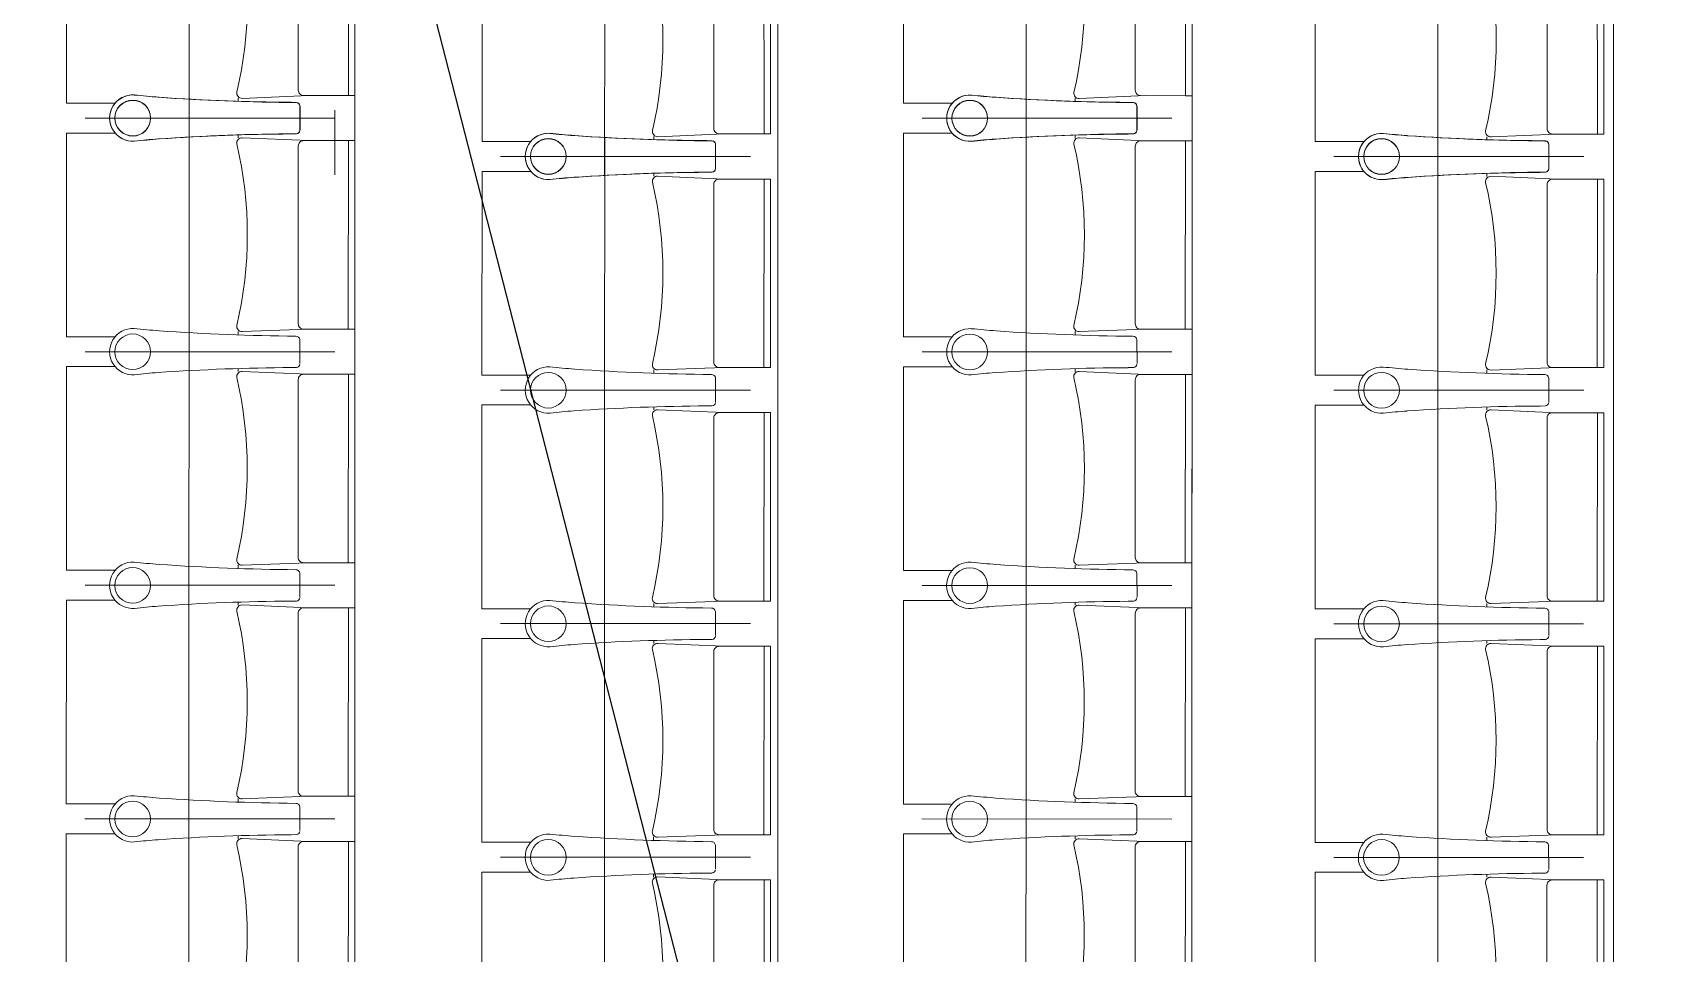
# Model space of a CAD drawing. Header units: millimetres. Extents: x 586 to 1010, y 369 to 668.
# Drawn here: x 686.791 to 690.722, y 502.778 to 504.979 of the extents above; entities that cross this region are included whole.
import ezdxf

# ---------------------------------------------------------------- set-up
doc = ezdxf.new("R2010")
doc.units = ezdxf.units.MM
doc.linetypes.add('CENTER', pattern=[2, 1.25, -0.25, 0.25, -0.25])
doc.linetypes.add('DASHED', pattern=[0.75, 0.5, -0.25])
doc.layers.add('plan line', color=7, linetype='Continuous', lineweight=15)

msp = doc.modelspace()

# ---------------------------------------------------------------- linework, layer by layer
at = {"color": 254, "lineweight": 25}
msp.add_lwpolyline([(667.5806, 481.7471), (668.167, 489.4834), (668.4058, 494.7244), (668.3305, 497.8135), (668.2282, 502.1102), (668.5684, 506.1571), (669.836, 509.6707), (671.1579, 511.3246), (672.4949, 512.3671), (674.3246, 513.3191), (676.3209, 513.9582), (678.3464, 514.2476), (680.2639, 514.1506), (680.2639, 514.1506), (681.9621, 513.6438), (683.4335, 512.7577), (684.6969, 511.536), (685.771, 510.0225), (687.4257, 506.2952), (688.547, 501.9261), (689.8337, 492.1815), (690.1759, 488.4115)], dxfattribs=at)
for points in [[(671.7124, 620.7085), (706.7355, 621.773), (754.2598, 613.8303), (814.6609, 600.1481), (855.7567, 598.0104), (895.0671, 567.0647), (920.0096, 542.0176), (952.0084, 521.2476), (977.2234, 504.6526), (979.6352, 479.2339), (986.3437, 463.8549), (988.7975, 462.3853)], [(654.944, 595.4717), (670.2671, 587.3174), (714.302, 595.1648), (787.0891, 595.1648), (819.3936, 580.9441), (821.0297, 562.8505), (813.4907, 552.7881), (808.7339, 539.6711), (796.4072, 534.7059), (791.0222, 527.249), (791.0222, 507.547), (797.3007, 476.5274), (814.9752, 463.8897), (836.1481, 474.6816), (874.0221, 478.5878), (885.7286, 462.7333), (863.0042, 436.0794), (845.7887, 420.6845), (845.1044, 408.6747)], [(639.2065, 583.4381), (644.7272, 575.638), (657.7961, 553.4401), (668.4043, 543.9291), (682.5178, 548.7307), (692.9838, 555.4778), (711.9339, 556.5828), (734.3456, 532.1334), (750.593, 477.7475), (754.1369, 444.164), (776.4657, 425.4473), (782.6172, 412.2355)]]:
    msp.add_spline(points, degree=3, dxfattribs=at)
at = {"layer": 'plan line'}
for p, q in [((687.5616, 499.2473), (687.563, 510.3034)), ((689.5651, 499.2595), (689.5666, 510.2906)), ((688.5752, 510.2581), (688.5738, 499.2924)), ((690.574, 499.2921), (690.5754, 510.2578)), ((686.8716, 504.8112), (686.8717, 505.2985)), ((688.8752, 504.8109), (688.8753, 505.2982)), ((687.8664, 504.7194), (687.8665, 505.2067)), ((689.8608, 504.7192), (689.8609, 505.2065)), ((687.2827, 504.8229), (687.2827, 504.8156)), ((689.2862, 504.8227), (689.2862, 504.8154)), ((686.9882, 504.8112), (686.8716, 504.8112)), ((687.4227, 504.813), (687.4098, 504.8133)), ((687.4308, 504.7473), (687.4306, 504.8045)), ((687.4308, 504.8034), (687.4306, 504.7462)), ((687.5141, 504.7943), (687.5141, 504.6397)), ((688.9918, 504.8109), (688.8752, 504.8109)), ((689.4262, 504.8128), (689.4134, 504.813)), ((689.4344, 504.7471), (689.4341, 504.8042)), ((689.4344, 504.8031), (689.4341, 504.746)), ((686.9882, 504.7397), (686.8716, 504.7397)), ((686.8716, 504.7397), (686.8716, 504.2524)), ((687.2826, 504.7278), (687.2826, 504.7351)), ((687.4227, 504.7377), (687.4098, 504.7374)), ((687.983, 504.7194), (687.8664, 504.7194)), ((688.2774, 504.7312), (688.2774, 504.7239)), ((688.4175, 504.7213), (688.4046, 504.7216)), ((688.4256, 504.6556), (688.4253, 504.7127)), ((688.4256, 504.7117), (688.4253, 504.6545)), ((688.8752, 504.7394), (688.8751, 504.2521)), ((688.9918, 504.7394), (688.8752, 504.7394)), ((689.2862, 504.7276), (689.2862, 504.7349)), ((689.4262, 504.7374), (689.4134, 504.7372)), ((689.9774, 504.7192), (689.8608, 504.7192)), ((690.2719, 504.7309), (690.2719, 504.7236)), ((690.4119, 504.721), (690.399, 504.7213)), ((690.42, 504.6553), (690.4198, 504.7125)), ((690.42, 504.7114), (690.4198, 504.6542)), ((687.8664, 504.648), (687.8663, 504.1606)), ((687.983, 504.6479), (687.8664, 504.648)), ((688.2774, 504.6361), (688.2774, 504.6434)), ((688.4175, 504.6459), (688.4046, 504.6457)), ((689.9774, 504.6477), (689.8608, 504.6477)), ((689.8608, 504.6477), (689.8608, 504.1604)), ((690.2718, 504.6358), (690.2718, 504.6431)), ((690.4119, 504.6457), (690.399, 504.6454)), ((686.8716, 504.2524), (686.9882, 504.2524)), ((687.2826, 504.2567), (687.2826, 504.2652)), ((687.4307, 504.1885), (687.4305, 504.2457)), ((687.4307, 504.1885), (687.4305, 504.2457)), ((688.8751, 504.2521), (688.9917, 504.2521)), ((689.2861, 504.2565), (689.2861, 504.2649)), ((689.4343, 504.1883), (689.434, 504.2454)), ((689.4343, 504.1883), (689.434, 504.2454)), ((686.8716, 504.1809), (686.8715, 503.6936)), ((686.9882, 504.1809), (686.8716, 504.1809)), ((687.2826, 504.169), (687.2826, 504.1763)), ((687.4226, 504.1789), (687.4098, 504.1786)), ((687.4226, 504.1789), (687.4098, 504.1786)), ((687.8663, 504.1606), (687.9829, 504.1606)), ((688.2774, 504.165), (688.2774, 504.1734)), ((688.4255, 504.0968), (688.4253, 504.1539)), ((688.4255, 504.0968), (688.4253, 504.1539)), ((688.9917, 504.1806), (688.8751, 504.1806)), ((688.8751, 504.1806), (688.8751, 503.6933)), ((689.2861, 504.1688), (689.2861, 504.1761)), ((689.4262, 504.1786), (689.4133, 504.1784)), ((689.4262, 504.1786), (689.4133, 504.1784)), ((689.8608, 504.1604), (689.9774, 504.1604)), ((690.2718, 504.1647), (690.2718, 504.1732)), ((690.4199, 504.0965), (690.4197, 504.1537)), ((690.4199, 504.0965), (690.4197, 504.1537)), ((687.9829, 504.0891), (687.8663, 504.0892)), ((687.8663, 504.0892), (687.8663, 503.6018)), ((688.2774, 504.0773), (688.2774, 504.0846)), ((688.4174, 504.0871), (688.4045, 504.0869)), ((688.4174, 504.0871), (688.4045, 504.0869)), ((689.8608, 504.0889), (689.8607, 503.6016)), ((689.9774, 504.0889), (689.8608, 504.0889)), ((690.2718, 504.077), (690.2718, 504.0843)), ((690.4118, 504.0869), (690.399, 504.0866)), ((690.4118, 504.0869), (690.399, 504.0866)), ((686.8715, 503.6936), (686.9881, 503.6936)), ((687.2825, 503.6979), (687.2825, 503.7064)), ((687.4307, 503.6297), (687.4304, 503.6869)), ((687.4307, 503.6297), (687.4304, 503.6869)), ((688.8751, 503.6933), (688.9917, 503.6933)), ((689.2861, 503.6977), (689.2861, 503.7061)), ((689.4342, 503.6295), (689.434, 503.6866)), ((689.4342, 503.6295), (689.434, 503.6866)), ((686.8715, 503.6221), (686.8714, 503.1348)), ((686.9881, 503.6221), (686.8715, 503.6221)), ((687.2825, 503.6102), (687.2825, 503.6175)), ((687.4225, 503.6201), (687.4097, 503.6198)), ((687.4225, 503.6201), (687.4097, 503.6198)), ((688.2773, 503.6062), (688.2773, 503.6146)), ((688.9916, 503.6218), (688.875, 503.6218)), ((688.875, 503.6218), (688.875, 503.1345)), ((689.2861, 503.61), (689.2861, 503.6173)), ((689.4261, 503.6198), (689.4132, 503.6196)), ((689.4261, 503.6198), (689.4132, 503.6196)), ((690.2717, 503.6059), (690.2717, 503.6144)), ((687.8663, 503.6018), (687.9829, 503.6018)), ((688.4254, 503.538), (688.4252, 503.5951)), ((688.4254, 503.538), (688.4252, 503.5951)), ((689.8607, 503.6016), (689.9773, 503.6016)), ((690.4199, 503.5377), (690.4196, 503.5949)), ((690.4199, 503.5377), (690.4196, 503.5949)), ((687.8663, 503.5304), (687.8662, 503.043)), ((687.9829, 503.5303), (687.8663, 503.5304)), ((688.2773, 503.5185), (688.2773, 503.5258)), ((688.4173, 503.5283), (688.4045, 503.5281)), ((688.4173, 503.5283), (688.4045, 503.5281)), ((689.8607, 503.5301), (689.8606, 503.0428)), ((689.9773, 503.5301), (689.8607, 503.5301)), ((690.2717, 503.5182), (690.2717, 503.5255)), ((690.4117, 503.5281), (690.3989, 503.5278)), ((690.4117, 503.5281), (690.3989, 503.5278)), ((686.8714, 503.1348), (686.988, 503.1348)), ((687.2824, 503.1391), (687.2824, 503.1476)), ((688.875, 503.1345), (688.9916, 503.1345)), ((689.286, 503.1389), (689.286, 503.1473)), ((687.4306, 503.0709), (687.4303, 503.1281)), ((687.4306, 503.0709), (687.4303, 503.1281)), ((689.4341, 503.0707), (689.4339, 503.1278)), ((689.4341, 503.0707), (689.4339, 503.1278)), ((686.8714, 503.0633), (686.8713, 502.576)), ((686.988, 503.0633), (686.8714, 503.0633)), ((687.2824, 503.0514), (687.2824, 503.0587)), ((687.4225, 503.0613), (687.4096, 503.061)), ((687.4225, 503.0613), (687.4096, 503.061)), ((688.2772, 503.0474), (688.2772, 503.0558)), ((688.875, 503.063), (688.8749, 502.5757)), ((688.9916, 503.063), (688.875, 503.063)), ((689.286, 503.0512), (689.286, 503.0585)), ((689.426, 503.061), (689.4132, 503.0608)), ((689.426, 503.061), (689.4132, 503.0608)), ((690.2716, 503.0471), (690.2716, 503.0556)), ((687.8662, 503.043), (687.9828, 503.043)), ((688.4254, 502.9792), (688.4251, 503.0363)), ((688.4254, 502.9792), (688.4251, 503.0363)), ((689.8606, 503.0428), (689.9772, 503.0428)), ((690.4198, 502.9789), (690.4195, 503.0361)), ((690.4198, 502.9789), (690.4195, 503.0361)), ((687.8662, 502.9716), (687.8661, 502.4842)), ((687.9828, 502.9715), (687.8662, 502.9716)), ((688.2772, 502.9597), (688.2772, 502.967)), ((688.4172, 502.9695), (688.4044, 502.9693)), ((688.4172, 502.9695), (688.4044, 502.9693)), ((689.9772, 502.9713), (689.8606, 502.9713)), ((689.8606, 502.9713), (689.8606, 502.484)), ((690.2716, 502.9594), (690.2716, 502.9667)), ((690.4117, 502.9693), (690.3988, 502.969)), ((690.4117, 502.9693), (690.3988, 502.969))]:
    msp.add_line(p, q, dxfattribs=at)
at = {"layer": 'plan line', "linetype": 'DASHED', "ltscale": 3}
for p, q in [((687.1652, 504.73), (687.1652, 505.3795)), ((689.1687, 504.7297), (689.1688, 505.3792)), ((688.1599, 504.6382), (688.16, 505.2878)), ((690.1544, 504.6379), (690.1544, 505.2875)), ((687.1652, 504.8208), (687.1651, 504.1713)), ((689.1687, 504.8206), (689.1686, 504.171)), ((688.16, 504.7291), (688.1599, 504.0796)), ((690.1544, 504.7288), (690.1543, 504.0793)), ((687.1651, 504.262), (687.165, 503.6125)), ((689.1687, 504.2618), (689.1686, 503.6122)), ((688.1599, 504.1703), (688.1598, 503.5208)), ((690.1543, 504.17), (690.1542, 503.5205)), ((687.165, 503.7032), (687.1649, 503.0537)), ((689.1686, 503.703), (689.1685, 503.0534)), ((688.1598, 503.6115), (688.1597, 502.962)), ((690.1542, 503.6112), (690.1541, 502.9617)), ((687.1649, 503.1444), (687.1649, 502.4949)), ((689.1685, 503.1442), (689.1684, 502.4946)), ((688.1597, 503.0527), (688.1596, 502.4032)), ((690.1542, 503.0524), (690.1541, 502.4029))]:
    msp.add_line(p, q, dxfattribs=at)
at = {"layer": 'plan line', "linetype": 'CENTER', "ltscale": 3}
for p, q in [((687.5141, 504.7754), (686.9162, 504.7754)), ((687.5141, 504.7754), (686.9162, 504.7754)), ((689.5177, 504.7751), (688.9198, 504.7752)), ((689.5177, 504.7751), (688.9198, 504.7752)), ((688.5089, 504.6836), (687.911, 504.6837)), ((688.5089, 504.6836), (687.911, 504.6837)), ((690.5033, 504.6833), (689.9054, 504.6834)), ((690.5033, 504.6833), (689.9054, 504.6834)), ((687.5141, 504.2166), (686.9161, 504.2166)), ((687.5141, 504.2166), (686.9161, 504.2166)), ((689.5176, 504.2163), (688.9197, 504.2164)), ((689.5176, 504.2163), (688.9197, 504.2164)), ((688.5088, 504.1248), (687.9109, 504.1249)), ((688.5088, 504.1248), (687.9109, 504.1249)), ((690.5033, 504.1245), (689.9053, 504.1246)), ((690.5033, 504.1245), (689.9053, 504.1246)), ((687.514, 503.6578), (686.9161, 503.6578)), ((687.514, 503.6578), (686.9161, 503.6578)), ((689.5176, 503.6575), (688.9196, 503.6576)), ((689.5176, 503.6575), (688.9196, 503.6576)), ((688.5088, 503.566), (687.9108, 503.5661)), ((688.5088, 503.566), (687.9108, 503.5661)), ((690.5032, 503.5657), (689.9053, 503.5658)), ((690.5032, 503.5657), (689.9053, 503.5658)), ((687.5139, 503.099), (686.916, 503.099)), ((687.5139, 503.099), (686.916, 503.099)), ((689.5175, 503.0987), (688.9195, 503.0988)), ((689.5175, 503.0987), (688.9195, 503.0988)), ((688.5087, 503.0072), (687.9108, 503.0073)), ((688.5087, 503.0072), (687.9108, 503.0073)), ((690.5031, 503.0069), (689.9052, 503.007)), ((690.5031, 503.0069), (689.9052, 503.007))]:
    msp.add_line(p, q, dxfattribs=at)
at = {"layer": 'plan line'}
for points in [[(687.4508, 505.2802), (687.2925, 505.286, 0.474715), (687.2796, 505.2713, -0.115865), (687.2795, 504.8372, 0.474715), (687.2925, 504.8225), (687.4507, 504.8294)], [(687.5464, 505.2801), (687.4393, 505.2802, 0.414214), (687.4266, 505.2675), (687.4266, 504.8421, 0.414214), (687.4393, 504.8294), (687.5471, 504.8293), (687.5464, 505.2801)], [(689.4543, 505.2799), (689.2961, 505.2858, 0.474715), (689.2831, 505.271, -0.115865), (689.2831, 504.837, 0.474715), (689.296, 504.8222), (689.4543, 504.8291)], [(689.5499, 505.2799), (689.4429, 505.2799, 0.414214), (689.4302, 505.2672), (689.4301, 504.8418, 0.414214), (689.4428, 504.8291), (689.5506, 504.829), (689.5499, 505.2799)], [(688.4456, 505.1884), (688.2873, 505.1943, 0.474715), (688.2744, 505.1796, -0.115865), (688.2743, 504.7455, 0.474715), (688.2873, 504.7308), (688.4455, 504.7376)], [(688.5411, 505.1884), (688.4341, 505.1884, 0.414214), (688.4214, 505.1757), (688.4214, 504.7503, 0.414214), (688.4341, 504.7376), (688.5418, 504.7376), (688.5411, 505.1884)], [(690.44, 505.1882), (690.2817, 505.194, 0.474715), (690.2688, 505.1793, -0.115865), (690.2687, 504.7452, 0.474715), (690.2817, 504.7305), (690.4399, 504.7373)], [(690.5356, 505.1881), (690.4285, 505.1882, 0.414214), (690.4158, 505.1755), (690.4158, 504.75, 0.414214), (690.4285, 504.7373), (690.5363, 504.7373), (690.5356, 505.1881)], [(687.4506, 504.2706), (687.2924, 504.2647, -0.474715), (687.2795, 504.2795, 0.115865), (687.2795, 504.7135, -0.474715), (687.2925, 504.7283), (687.4507, 504.7214)], [(687.5462, 504.2706), (687.4392, 504.2706, -0.414214), (687.4265, 504.2833), (687.4266, 504.7087, -0.414214), (687.4393, 504.7214), (687.547, 504.7214), (687.5462, 504.2706)], [(689.4542, 504.2703), (689.296, 504.2645, -0.474715), (689.283, 504.2792, 0.115865), (689.2831, 504.7133, -0.474715), (689.296, 504.728), (689.4543, 504.7211)], [(689.5498, 504.2703), (689.4428, 504.2703, -0.414214), (689.4301, 504.283), (689.4301, 504.7084, -0.414214), (689.4428, 504.7211), (689.5506, 504.7211), (689.5498, 504.2703)], [(688.4454, 504.1788), (688.2872, 504.173, -0.474715), (688.2742, 504.1877, 0.115865), (688.2743, 504.6218, -0.474715), (688.2872, 504.6365), (688.4455, 504.6296)], [(688.541, 504.1788), (688.434, 504.1788, -0.414214), (688.4213, 504.1915), (688.4213, 504.6169, -0.414214), (688.434, 504.6296), (688.5418, 504.6296), (688.541, 504.1788)], [(690.4399, 504.1785), (690.2816, 504.1727, -0.474715), (690.2687, 504.1875, 0.115865), (690.2687, 504.6215, -0.474715), (690.2817, 504.6362), (690.4399, 504.6294)], [(690.5354, 504.1786), (690.4284, 504.1785, -0.414214), (690.4157, 504.1912), (690.4158, 504.6167, -0.414214), (690.4285, 504.6294), (690.5362, 504.6294), (690.5354, 504.1786)], [(687.4506, 503.7118), (687.2923, 503.7059, -0.474715), (687.2794, 503.7207, 0.115865), (687.2794, 504.1547, -0.474715), (687.2924, 504.1695), (687.4506, 504.1626)], [(687.5461, 503.7118), (687.4391, 503.7118, -0.414214), (687.4264, 503.7245), (687.4265, 504.1499, -0.414214), (687.4392, 504.1626), (687.547, 504.1626), (687.5461, 503.7118)], [(689.4541, 503.7115), (689.2959, 503.7057, -0.474715), (689.2829, 503.7204, 0.115865), (689.283, 504.1545, -0.474715), (689.296, 504.1692), (689.4542, 504.1623)], [(689.5497, 503.7115), (689.4427, 503.7115, -0.414214), (689.43, 503.7242), (689.43, 504.1496, -0.414214), (689.4427, 504.1623), (689.5505, 504.1623), (689.5497, 503.7115)], [(688.4454, 503.62), (688.2871, 503.6142, -0.474715), (688.2742, 503.6289, 0.115865), (688.2742, 504.063, -0.474715), (688.2872, 504.0777), (688.4454, 504.0708)], [(690.4398, 503.6197), (690.2815, 503.6139, -0.474715), (690.2686, 503.6287, 0.115865), (690.2686, 504.0627, -0.474715), (690.2816, 504.0774), (690.4398, 504.0706)], [(688.5409, 503.62), (688.4339, 503.62, -0.414214), (688.4212, 503.6327), (688.4213, 504.0581, -0.414214), (688.434, 504.0708), (688.5417, 504.0708), (688.5409, 503.62)], [(690.5353, 503.6198), (690.4283, 503.6197, -0.414214), (690.4156, 503.6324), (690.4157, 504.0579, -0.414214), (690.4284, 504.0706), (690.5362, 504.0706), (690.5353, 503.6198)], [(687.4505, 503.153), (687.2923, 503.1471, -0.474715), (687.2793, 503.1619, 0.115865), (687.2794, 503.5959, -0.474715), (687.2923, 503.6107), (687.4506, 503.6038)], [(687.5461, 503.153), (687.4391, 503.153, -0.414214), (687.4264, 503.1657), (687.4264, 503.5911, -0.414214), (687.4391, 503.6038), (687.5469, 503.6038), (687.5461, 503.153)], [(689.4541, 503.1527), (689.2958, 503.1469, -0.474715), (689.2829, 503.1616, 0.115865), (689.2829, 503.5957, -0.474715), (689.2959, 503.6104), (689.4541, 503.6035)], [(689.5496, 503.1527), (689.4426, 503.1527, -0.414214), (689.4299, 503.1654), (689.43, 503.5908, -0.414214), (689.4427, 503.6035), (689.5505, 503.6035), (689.5496, 503.1527)], [(688.4453, 503.0612), (688.287, 503.0554, -0.474715), (688.2741, 503.0701, 0.115865), (688.2741, 503.5042, -0.474715), (688.2871, 503.5189), (688.4453, 503.512)], [(688.5408, 503.0612), (688.4338, 503.0612, -0.414214), (688.4211, 503.0739), (688.4212, 503.4993, -0.414214), (688.4339, 503.512), (688.5417, 503.512), (688.5408, 503.0612)], [(690.4397, 503.0609), (690.2815, 503.0551, -0.474715), (690.2685, 503.0699, 0.115865), (690.2686, 503.5039, -0.474715), (690.2815, 503.5186), (690.4398, 503.5118)], [(690.5353, 503.061), (690.4283, 503.0609, -0.414214), (690.4156, 503.0736), (690.4156, 503.4991, -0.414214), (690.4283, 503.5118), (690.5361, 503.5118), (690.5353, 503.061)], [(687.4504, 502.5942), (687.2922, 502.5883, -0.474715), (687.2792, 502.6031, 0.115865), (687.2793, 503.0371, -0.474715), (687.2922, 503.0519), (687.4505, 503.045)], [(687.546, 502.5942), (687.439, 502.5942, -0.414214), (687.4263, 502.6069), (687.4263, 503.0323, -0.414214), (687.439, 503.045), (687.5468, 503.045), (687.546, 502.5942)], [(689.454, 502.5939), (689.2957, 502.5881, -0.474715), (689.2828, 502.6028, 0.115865), (689.2829, 503.0369, -0.474715), (689.2958, 503.0516), (689.454, 503.0447)], [(689.5496, 502.5939), (689.4425, 502.5939, -0.414214), (689.4298, 502.6066), (689.4299, 503.032, -0.414214), (689.4426, 503.0447), (689.5504, 503.0447), (689.5496, 502.5939)], [(688.4452, 502.5024), (688.287, 502.4966, -0.474715), (688.274, 502.5113, 0.115865), (688.2741, 502.9454, -0.474715), (688.287, 502.9601), (688.4453, 502.9532)], [(688.5408, 502.5024), (688.4338, 502.5024, -0.414214), (688.4211, 502.5151), (688.4211, 502.9405, -0.414214), (688.4338, 502.9532), (688.5416, 502.9532), (688.5408, 502.5024)], [(690.4396, 502.5021), (690.2814, 502.4963, -0.474715), (690.2684, 502.5111, 0.115865), (690.2685, 502.9451, -0.474715), (690.2815, 502.9598), (690.4397, 502.953)], [(690.5352, 502.5022), (690.4282, 502.5021, -0.414214), (690.4155, 502.5148), (690.4155, 502.9403, -0.414214), (690.4282, 502.953), (690.536, 502.953), (690.5352, 502.5022)]]:
    msp.add_lwpolyline(points, format="xyb", dxfattribs=at)
for points in [[(687.5624, 505.2801), (687.5623, 504.8293), (687.5471, 504.8293), (687.5464, 505.2801), (687.5624, 505.2801)], [(689.5659, 505.2799), (689.5659, 504.829), (689.5506, 504.829), (689.5499, 505.2799), (689.5659, 505.2799)], [(688.5571, 505.1884), (688.5571, 504.7376), (688.5418, 504.7376), (688.5411, 505.1884), (688.5571, 505.1884)], [(690.5516, 505.1881), (690.5515, 504.7373), (690.5363, 504.7373), (690.5356, 505.1881), (690.5516, 505.1881)], [(687.5622, 504.2706), (687.5623, 504.7214), (687.547, 504.7214), (687.5462, 504.2706), (687.5622, 504.2706)], [(689.5658, 504.2703), (689.5658, 504.7211), (689.5506, 504.7211), (689.5498, 504.2703), (689.5658, 504.2703)], [(688.557, 504.1788), (688.5571, 504.6296), (688.5418, 504.6296), (688.541, 504.1788), (688.557, 504.1788)], [(690.5514, 504.1786), (690.5515, 504.6294), (690.5362, 504.6294), (690.5354, 504.1786), (690.5514, 504.1786)], [(687.5621, 503.7118), (687.5622, 504.1626), (687.547, 504.1626), (687.5461, 503.7118), (687.5621, 503.7118)], [(689.5657, 503.7115), (689.5658, 504.1623), (689.5505, 504.1623), (689.5497, 503.7115), (689.5657, 503.7115)], [(688.5569, 503.62), (688.557, 504.0708), (688.5417, 504.0708), (688.5409, 503.62), (688.5569, 503.62)], [(690.5513, 503.6198), (690.5514, 504.0706), (690.5362, 504.0706), (690.5353, 503.6198), (690.5513, 503.6198)], [(687.5621, 503.153), (687.5621, 503.6038), (687.5469, 503.6038), (687.5461, 503.153), (687.5621, 503.153)], [(689.5656, 503.1527), (689.5657, 503.6035), (689.5505, 503.6035), (689.5496, 503.1527), (689.5656, 503.1527)], [(688.5569, 503.0612), (688.5569, 503.512), (688.5417, 503.512), (688.5408, 503.0612), (688.5569, 503.0612)], [(690.5513, 503.061), (690.5513, 503.5118), (690.5361, 503.5118), (690.5353, 503.061), (690.5513, 503.061)], [(687.562, 502.5942), (687.5621, 503.045), (687.5468, 503.045), (687.546, 502.5942), (687.562, 502.5942)], [(689.5656, 502.5939), (689.5656, 503.0447), (689.5504, 503.0447), (689.5496, 502.5939), (689.5656, 502.5939)], [(688.5568, 502.5024), (688.5568, 502.9532), (688.5416, 502.9532), (688.5408, 502.5024), (688.5568, 502.5024)], [(690.5512, 502.5022), (690.5513, 502.953), (690.536, 502.953), (690.5352, 502.5022), (690.5512, 502.5022)]]:
    msp.add_lwpolyline(points, dxfattribs=at)
for centre in [(687.0304, 504.7758), (687.0304, 504.7751), (689.0339, 504.7755), (689.0339, 504.7748), (688.0251, 504.684), (688.0251, 504.6833), (690.0196, 504.6838), (690.0196, 504.6831), (687.0303, 504.2163), (687.0303, 504.2163), (689.0338, 504.216), (689.0338, 504.216), (688.0251, 504.1245), (688.0251, 504.1245), (690.0195, 504.1243), (690.0195, 504.1243), (687.0302, 503.6575), (687.0302, 503.6575), (689.0338, 503.6572), (689.0338, 503.6572), (688.025, 503.5657), (688.025, 503.5657), (690.0194, 503.5655), (690.0194, 503.5655), (687.0301, 503.0987), (687.0301, 503.0987), (689.0337, 503.0984), (689.0337, 503.0984), (688.0249, 503.0069), (688.0249, 503.0069), (690.0193, 503.0067), (690.0193, 503.0067)]:
    msp.add_circle(centre, 0.0427, dxfattribs=at)
for centre, radius, start, end in [((687.0305, 504.7754), 0.0554, 85.4444, 273.4868), ((687.0305, 504.7754), 0.0554, 86.4981, 274.5405), ((687.4163, 508.7675), 3.9554, 264.4519, 265.32), ((687.1569, 505.8179), 0.9947, 262.9572, 266.22), ((687.4383, 509.8098), 4.9966, 266.0182, 269.6738), ((687.4644, 510.1411), 5.3287, 266.0094, 269.533), ((689.0341, 504.7752), 0.0554, 85.4444, 273.4868), ((689.0341, 504.7752), 0.0554, 86.4981, 274.5405), ((689.4199, 508.7673), 3.9554, 264.4519, 265.32), ((689.1605, 505.8176), 0.9947, 262.9572, 266.22), ((689.4418, 509.8096), 4.9966, 266.0182, 269.6738), ((689.468, 510.1409), 5.3287, 266.0094, 269.533), ((687.421, 504.8029), 0.00967, 9.1663, 90.6168), ((687.4213, 504.8038), 0.00935, 8.4308, 81.5541), ((689.4246, 504.8027), 0.00967, 9.1663, 90.6168), ((689.4249, 504.8035), 0.00935, 8.4308, 81.5541), ((687.421, 504.7478), 0.00967, 269.3681, 350.8186), ((687.4213, 504.7469), 0.00935, 278.4308, 351.5541), ((689.4246, 504.7475), 0.00967, 269.3681, 350.8186), ((689.4249, 504.7467), 0.00935, 278.4308, 351.5541), ((687.4153, 500.7832), 3.9554, 94.6649, 95.533), ((687.1566, 503.7329), 0.9947, 93.7648, 97.0276), ((687.437, 499.7409), 4.9966, 90.3111, 93.9667), ((687.463, 499.4096), 5.3287, 90.4519, 93.9755), ((688.0253, 504.6837), 0.0554, 85.4444, 273.4868), ((688.0253, 504.6837), 0.0554, 86.4981, 274.5405), ((688.4111, 508.6758), 3.9554, 264.4519, 265.32), ((688.1517, 505.7261), 0.9947, 262.9572, 266.22), ((688.4331, 509.7181), 4.9966, 266.0182, 269.6738), ((688.4592, 510.0494), 5.3287, 266.0094, 269.533), ((688.4158, 504.7112), 0.00967, 9.1663, 90.6168), ((688.4161, 504.7121), 0.00935, 8.4308, 81.5541), ((689.4188, 500.7829), 3.9554, 94.6649, 95.533), ((689.1602, 503.7327), 0.9947, 93.7648, 97.0276), ((689.4405, 499.7406), 4.9966, 90.3111, 93.9667), ((689.4666, 499.4093), 5.3287, 90.4519, 93.9755), ((690.0197, 504.6834), 0.0554, 85.4444, 273.4868), ((690.0197, 504.6834), 0.0554, 86.4981, 274.5405), ((690.4055, 508.6755), 3.9554, 264.4519, 265.32), ((690.1461, 505.7259), 0.9947, 262.9572, 266.22), ((690.4275, 509.7178), 4.9966, 266.0182, 269.6738), ((690.4537, 510.0491), 5.3287, 266.0094, 269.533), ((690.4102, 504.7109), 0.00967, 9.1663, 90.6168), ((690.4105, 504.7118), 0.00935, 8.4308, 81.5541), ((688.4101, 500.6915), 3.9554, 94.6649, 95.533), ((688.1514, 503.6412), 0.9947, 93.7648, 97.0276), ((688.4317, 499.6492), 4.9966, 90.3111, 93.9667), ((688.4578, 499.3178), 5.3287, 90.4519, 93.9755), ((688.4158, 504.656), 0.00967, 269.3681, 350.8186), ((688.4161, 504.6552), 0.00935, 278.4308, 351.5541), ((690.4045, 500.6912), 3.9554, 94.6649, 95.533), ((690.1458, 503.6409), 0.9947, 93.7648, 97.0276), ((690.4262, 499.6489), 4.9966, 90.3111, 93.9667), ((690.4522, 499.3176), 5.3287, 90.4519, 93.9755), ((690.4102, 504.6558), 0.00967, 269.3681, 350.8186), ((690.4105, 504.6549), 0.00935, 278.4308, 351.5541), ((687.0305, 504.2166), 0.0554, 86.4981, 274.5405), ((687.0305, 504.2166), 0.0554, 86.4981, 274.5405), ((687.4163, 508.2087), 3.9554, 264.4519, 265.32), ((687.4163, 508.2087), 3.9554, 264.4519, 265.32), ((689.034, 504.2164), 0.0554, 86.4981, 274.5405), ((689.034, 504.2164), 0.0554, 86.4981, 274.5405), ((689.4198, 508.2085), 3.9554, 264.4519, 265.32), ((689.4198, 508.2085), 3.9554, 264.4519, 265.32), ((687.4644, 509.5823), 5.3287, 266.0094, 269.533), ((687.4644, 509.5823), 5.3287, 266.0094, 269.533), ((687.4209, 504.2441), 0.00967, 9.1663, 90.6168), ((687.4209, 504.2441), 0.00967, 9.1663, 90.6168), ((689.4679, 509.5821), 5.3287, 266.0094, 269.533), ((689.4679, 509.5821), 5.3287, 266.0094, 269.533), ((689.4245, 504.2439), 0.00967, 9.1663, 90.6168), ((689.4245, 504.2439), 0.00967, 9.1663, 90.6168), ((687.1565, 503.1741), 0.9947, 93.7648, 97.0276), ((687.1566, 503.1741), 0.9947, 93.7648, 97.0276), ((687.4369, 499.1821), 4.9966, 90.3111, 93.9667), ((687.4369, 499.1821), 4.9966, 90.3111, 93.9667), ((687.4212, 504.1881), 0.00935, 278.4308, 351.5541), ((687.4212, 504.1881), 0.00935, 278.4308, 351.5541), ((688.0252, 504.1249), 0.0554, 86.4981, 274.5405), ((688.0252, 504.1249), 0.0554, 86.4981, 274.5405), ((688.411, 508.117), 3.9554, 264.4519, 265.32), ((688.411, 508.117), 3.9554, 264.4519, 265.32), ((688.4592, 509.4906), 5.3287, 266.0094, 269.533), ((688.4592, 509.4906), 5.3287, 266.0094, 269.533), ((688.4157, 504.1524), 0.00967, 9.1663, 90.6168), ((688.4157, 504.1524), 0.00967, 9.1663, 90.6168), ((689.1601, 503.1739), 0.9947, 93.7648, 97.0276), ((689.1601, 503.1739), 0.9947, 93.7648, 97.0276), ((689.4404, 499.1818), 4.9966, 90.3111, 93.9667), ((689.4404, 499.1818), 4.9966, 90.3111, 93.9667), ((689.4248, 504.1879), 0.00935, 278.4308, 351.5541), ((689.4248, 504.1879), 0.00935, 278.4308, 351.5541), ((690.0197, 504.1246), 0.0554, 86.4981, 274.5405), ((690.0197, 504.1246), 0.0554, 86.4981, 274.5405), ((690.4055, 508.1167), 3.9554, 264.4519, 265.32), ((690.4055, 508.1167), 3.9554, 264.4519, 265.32), ((690.4536, 509.4903), 5.3287, 266.0094, 269.533), ((690.4536, 509.4903), 5.3287, 266.0094, 269.533), ((690.4101, 504.1521), 0.00967, 9.1663, 90.6168), ((690.4101, 504.1521), 0.00967, 9.1663, 90.6168), ((688.1513, 503.0824), 0.9947, 93.7648, 97.0276), ((688.1513, 503.0824), 0.9947, 93.7648, 97.0276), ((688.4317, 499.0904), 4.9966, 90.3111, 93.9667), ((688.4317, 499.0904), 4.9966, 90.3111, 93.9667), ((688.416, 504.0964), 0.00935, 278.4308, 351.5541), ((688.416, 504.0964), 0.00935, 278.4308, 351.5541), ((690.1458, 503.0821), 0.9947, 93.7648, 97.0276), ((690.1458, 503.0821), 0.9947, 93.7648, 97.0276), ((690.4261, 499.0901), 4.9966, 90.3111, 93.9667), ((690.4261, 499.0901), 4.9966, 90.3111, 93.9667), ((690.4104, 504.0961), 0.00935, 278.4308, 351.5541), ((690.4104, 504.0961), 0.00935, 278.4308, 351.5541), ((687.0304, 503.6578), 0.0554, 86.4981, 274.5405), ((687.0304, 503.6578), 0.0554, 86.4981, 274.5405), ((687.4162, 507.6499), 3.9554, 264.4519, 265.32), ((687.4162, 507.6499), 3.9554, 264.4519, 265.32), ((687.4643, 509.0235), 5.3287, 266.0094, 269.533), ((687.4643, 509.0235), 5.3287, 266.0094, 269.533), ((687.4209, 503.6853), 0.00967, 9.1663, 90.6168), ((687.4209, 503.6853), 0.00967, 9.1663, 90.6168), ((689.0339, 503.6576), 0.0554, 86.4981, 274.5405), ((689.0339, 503.6576), 0.0554, 86.4981, 274.5405), ((689.4197, 507.6497), 3.9554, 264.4519, 265.32), ((689.4197, 507.6497), 3.9554, 264.4519, 265.32), ((689.4679, 509.0233), 5.3287, 266.0094, 269.533), ((689.4679, 509.0233), 5.3287, 266.0094, 269.533), ((689.4244, 503.6851), 0.00967, 9.1663, 90.6168), ((689.4244, 503.6851), 0.00967, 9.1663, 90.6168), ((687.1565, 502.6153), 0.9947, 93.7648, 97.0276), ((687.1565, 502.6153), 0.9947, 93.7648, 97.0276), ((687.4368, 498.6233), 4.9966, 90.3111, 93.9667), ((687.4368, 498.6233), 4.9966, 90.3111, 93.9667), ((687.4212, 503.6293), 0.00935, 278.4308, 351.5541), ((687.4212, 503.6293), 0.00935, 278.4308, 351.5541), ((688.0252, 503.5661), 0.0554, 86.4981, 274.5405), ((688.0252, 503.5661), 0.0554, 86.4981, 274.5405), ((688.411, 507.5582), 3.9554, 264.4519, 265.32), ((688.411, 507.5582), 3.9554, 264.4519, 265.32), ((688.4591, 508.9318), 5.3287, 266.0094, 269.533), ((688.4591, 508.9318), 5.3287, 266.0094, 269.533), ((688.4156, 503.5936), 0.00967, 9.1663, 90.6168), ((688.4156, 503.5936), 0.00967, 9.1663, 90.6168), ((689.16, 502.6151), 0.9947, 93.7648, 97.0276), ((689.16, 502.6151), 0.9947, 93.7648, 97.0276), ((689.4404, 498.623), 4.9966, 90.3111, 93.9667), ((689.4404, 498.623), 4.9966, 90.3111, 93.9667), ((689.4247, 503.6291), 0.00935, 278.4308, 351.5541), ((689.4247, 503.6291), 0.00935, 278.4308, 351.5541), ((690.0196, 503.5658), 0.0554, 86.4981, 274.5405), ((690.0196, 503.5658), 0.0554, 86.4981, 274.5405), ((690.4054, 507.5579), 3.9554, 264.4519, 265.32), ((690.4054, 507.5579), 3.9554, 264.4519, 265.32), ((690.4535, 508.9315), 5.3287, 266.0094, 269.533), ((690.4535, 508.9315), 5.3287, 266.0094, 269.533), ((690.4101, 503.5933), 0.00967, 9.1663, 90.6168), ((690.4101, 503.5933), 0.00967, 9.1663, 90.6168), ((688.4316, 498.5316), 4.9966, 90.3111, 93.9667), ((688.4316, 498.5316), 4.9966, 90.3111, 93.9667), ((688.4159, 503.5376), 0.00935, 278.4308, 351.5541), ((688.4159, 503.5376), 0.00935, 278.4308, 351.5541), ((690.426, 498.5313), 4.9966, 90.3111, 93.9667), ((690.426, 498.5313), 4.9966, 90.3111, 93.9667), ((690.4104, 503.5373), 0.00935, 278.4308, 351.5541), ((690.4104, 503.5373), 0.00935, 278.4308, 351.5541), ((688.1513, 502.5236), 0.9947, 93.7648, 97.0276), ((688.1513, 502.5236), 0.9947, 93.7648, 97.0276), ((690.1457, 502.5233), 0.9947, 93.7648, 97.0276), ((690.1457, 502.5233), 0.9947, 93.7648, 97.0276), ((687.0303, 503.099), 0.0554, 86.4981, 274.5405), ((687.0303, 503.099), 0.0554, 86.4981, 274.5405), ((687.4161, 507.0911), 3.9554, 264.4519, 265.32), ((687.4161, 507.0911), 3.9554, 264.4519, 265.32), ((687.4642, 508.4647), 5.3287, 266.0094, 269.533), ((687.4642, 508.4647), 5.3287, 266.0094, 269.533), ((687.4208, 503.1265), 0.00967, 9.1663, 90.6168), ((687.4208, 503.1265), 0.00967, 9.1663, 90.6168), ((689.0339, 503.0988), 0.0554, 86.4981, 274.5405), ((689.0339, 503.0988), 0.0554, 86.4981, 274.5405), ((689.4197, 507.0909), 3.9554, 264.4519, 265.32), ((689.4197, 507.0909), 3.9554, 264.4519, 265.32), ((689.4678, 508.4645), 5.3287, 266.0094, 269.533), ((689.4678, 508.4645), 5.3287, 266.0094, 269.533), ((689.4244, 503.1263), 0.00967, 9.1663, 90.6168), ((689.4244, 503.1263), 0.00967, 9.1663, 90.6168), ((687.4367, 498.0645), 4.9966, 90.3111, 93.9667), ((687.4367, 498.0645), 4.9966, 90.3111, 93.9667), ((687.4211, 503.0705), 0.00935, 278.4308, 351.5541), ((687.4211, 503.0705), 0.00935, 278.4308, 351.5541), ((688.0251, 503.0073), 0.0554, 86.4981, 274.5405), ((688.0251, 503.0073), 0.0554, 86.4981, 274.5405), ((688.4109, 506.9994), 3.9554, 264.4519, 265.32), ((688.4109, 506.9994), 3.9554, 264.4519, 265.32), ((688.459, 508.373), 5.3287, 266.0094, 269.533), ((688.459, 508.373), 5.3287, 266.0094, 269.533), ((689.4403, 498.0642), 4.9966, 90.3111, 93.9667), ((689.4403, 498.0642), 4.9966, 90.3111, 93.9667), ((689.4246, 503.0703), 0.00935, 278.4308, 351.5541), ((689.4246, 503.0703), 0.00935, 278.4308, 351.5541), ((690.0195, 503.007), 0.0554, 86.4981, 274.5405), ((690.0195, 503.007), 0.0554, 86.4981, 274.5405), ((690.4053, 506.9991), 3.9554, 264.4519, 265.32), ((690.4053, 506.9991), 3.9554, 264.4519, 265.32), ((690.4534, 508.3727), 5.3287, 266.0094, 269.533), ((690.4534, 508.3727), 5.3287, 266.0094, 269.533), ((687.1564, 502.0565), 0.9947, 93.7648, 97.0276), ((687.1564, 502.0565), 0.9947, 93.7648, 97.0276), ((688.4156, 503.0348), 0.00967, 9.1663, 90.6168), ((688.4156, 503.0348), 0.00967, 9.1663, 90.6168), ((689.16, 502.0563), 0.9947, 93.7648, 97.0276), ((689.16, 502.0563), 0.9947, 93.7648, 97.0276), ((690.41, 503.0345), 0.00967, 9.1663, 90.6168), ((690.41, 503.0345), 0.00967, 9.1663, 90.6168), ((688.4159, 502.9788), 0.00935, 278.4308, 351.5541), ((688.4159, 502.9788), 0.00935, 278.4308, 351.5541), ((690.4103, 502.9785), 0.00935, 278.4308, 351.5541), ((690.4103, 502.9785), 0.00935, 278.4308, 351.5541), ((688.1512, 501.9648), 0.9947, 93.7648, 97.0276), ((688.1512, 501.9648), 0.9947, 93.7648, 97.0276), ((688.4315, 497.9728), 4.9966, 90.3111, 93.9667), ((688.4315, 497.9728), 4.9966, 90.3111, 93.9667), ((690.1456, 501.9645), 0.9947, 93.7648, 97.0276), ((690.1456, 501.9645), 0.9947, 93.7648, 97.0276), ((690.4259, 497.9725), 4.9966, 90.3111, 93.9667), ((690.4259, 497.9725), 4.9966, 90.3111, 93.9667)]:
    msp.add_arc(centre, radius, start, end, dxfattribs=at)

doc.saveas('drawing.dxf')
